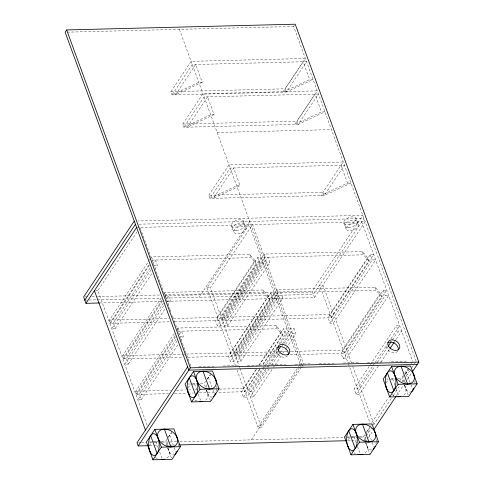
<?xml version="1.0" encoding="UTF-8"?>
<svg xmlns="http://www.w3.org/2000/svg" width="484" height="484" viewBox="0 0 484 484"><rect width="100%" height="100%" fill="white"/><g stroke="black" fill="none" stroke-linecap="round" stroke-linejoin="round"><path stroke-width="0.36" stroke-dasharray="2.42 1.81" d="M202.233 82.256L175.48 94.803L195.73 64.469L202.233 82.256L198.809 82.34L172.05 94.894L192.299 64.56L306.572 61.686L286.322 92.02L172.05 94.894L170.882 91.688L191.126 61.353L305.404 58.485L285.155 88.82L286.322 92.02L313.081 79.473L309.651 79.558L282.898 92.111L303.147 61.777L309.651 79.558M214.079 114.623L187.326 127.171L207.576 96.836L214.079 114.623L210.655 114.708L183.896 127.262L204.145 96.921L318.418 94.053L298.168 124.388L183.896 127.262L182.722 124.055L202.971 93.721L317.244 90.853L297.001 121.188L298.168 124.388L324.927 111.84L321.497 111.925L294.744 124.479L314.987 94.144L321.497 111.925M147.057 425.067L97.847 290.594L137.105 231.775M416.167 361.173L293.685 26.475L295.204 24.2M149.423 265.105L110.582 323.3L109.408 320.099L149.09 260.652M149.508 260.029L150.76 258.154M148.661 265.129L109.82 323.318L170.029 321.806M150.004 268.166L113.244 323.233L115.198 328.569L111.774 328.654L151.032 269.836M152.926 263.792L155.431 260.035L157.385 265.371L155.297 268.499M115.198 328.569L151.952 273.502M208.755 195.197L229.005 164.862L343.277 161.989L320.771 195.615L347.53 183.061L350.961 182.976L324.201 195.53L209.929 198.398L208.755 195.197L323.028 192.323L324.201 195.53L344.451 165.195L230.178 168.063L209.929 198.398L236.682 185.844L240.112 185.759L233.603 167.972L213.359 198.313L240.112 185.759M162.309 301.296L123.88 358.862L122.712 355.661L161.136 298.096M164.058 293.715L164.893 292.463L262.981 290.001L268.281 296.081L269.455 299.281L231.491 356.157L230.317 352.957L268.281 296.081M162.098 300.068L122.833 358.886L182.577 357.386M165.232 296.916L166.066 295.663L164.893 292.463M163.435 303.111L126.263 358.801L128.218 364.137L124.787 364.222L164.046 305.404M166.357 298.731L168.45 295.603L170.398 300.939L168.311 304.067M128.218 364.137L164.971 309.07M175.323 336.864L136.899 394.43L135.726 391.229L174.155 333.664M177.077 329.283L177.912 328.031L275.995 325.569L281.301 331.649L282.474 334.849L262.443 364.851M199.081 297.249L249.702 221.412M175.111 335.636L135.853 394.454L168.505 393.637M235.466 365.71L206.977 287.853L249.157 224.661L300.183 364.089M176.037 339.308L139.277 394.369L141.231 399.705L137.801 399.79L177.065 340.972M179.376 334.299L181.464 331.171L183.418 336.507L181.331 339.635M239.671 367.749L210.401 287.768L252.588 224.57L303.613 363.998M141.231 399.705L178.402 344.015M254.983 260.519L256.151 263.719L218.187 320.596L217.013 317.395L254.983 260.519L249.677 254.439L151.595 256.901L152.762 260.102M174.542 321.697L218.949 320.577L261.136 257.379L257.706 257.47L215.519 320.662L217.473 325.998L220.904 325.913L263.084 262.715L259.66 262.8L217.473 325.998M264.246 254.07L265.42 257.276L223.233 320.469L222.065 317.268L264.246 254.07L362.334 251.613L367.634 257.694L368.808 260.894L330.844 317.77L329.671 314.57L367.634 257.694M227.758 325.744L269.945 262.546L267.991 257.21L225.804 320.408L227.758 325.744L224.328 325.829L266.515 262.63L269.945 262.546M166.714 444.959L165.461 441.535L167.767 438.093M168.148 437.518L172.364 431.196M205.355 387.067L204.103 383.649L205.639 381.35M207.17 379.051L211.006 373.309M187.846 357.252L231.963 356.145L274.15 292.947L270.719 293.038L228.539 356.236L230.493 361.566L233.917 361.481L276.104 298.283L272.673 298.374L230.493 361.566M276.975 289.65L278.149 292.85L235.968 356.049L234.794 352.848L276.975 289.65L375.064 287.187L380.37 293.268L381.537 296.468L343.573 353.344L342.4 350.144L380.37 293.268M240.772 361.312L282.958 298.114L281.004 292.778L238.824 355.976L240.772 361.312L237.348 361.397L279.528 298.198L282.958 298.114M259.527 369.225L244.505 391.725L243.337 388.525L256.266 369.153M258.771 365.402L281.301 331.649M256.593 369.274L241.552 391.804L243.506 397.14L246.937 397.049L266.563 367.64M259.097 365.523L283.739 328.606L287.163 328.521L262.939 364.809M260.017 369.189L244.983 391.713L218.169 392.391M166.684 301.296L314.527 297.581L312.18 291.18L362.8 215.344L138.031 220.988M243.506 397.14L262.304 368.977M262.721 368.354L263.974 366.479M264.391 365.85L276.921 347.082M279.008 343.949L285.693 333.942L283.739 328.606M264.282 367.852L248.413 391.629L251.837 391.544L267.712 367.767M264.7 367.229L265.952 365.347M266.369 364.724L277.229 348.456M280.569 343.452L290.594 328.43L294.024 328.346L295.972 333.682L288.041 345.57M266.98 367.017L268.233 365.142M268.65 364.512L277.84 350.749M282.438 343.864L289.117 333.851L285.693 333.942M314.527 297.581L365.148 221.745L136.597 227.486M268.13 367.138L269.382 365.263M269.8 364.64L278.984 350.87M282.329 345.866L283.582 343.991M283.999 343.362L294.024 328.346M269.158 368.808L250.361 396.965L253.791 396.88L273.006 368.094M271.663 365.051L279.601 353.163M280.018 352.54L282.523 348.782M285.445 344.402L292.548 333.766L295.972 333.682M273.424 367.471L274.676 365.595M275.094 364.966L282.608 353.707M283.025 353.078L285.953 348.698M286.371 348.075L287.623 346.199M368.808 260.894L363.502 254.814L264.56 257.294L222.38 320.493L331.51 317.752L373.69 254.554L370.266 254.644L328.079 317.837L330.034 323.173L333.464 323.088L375.644 259.89L372.214 259.975L330.034 323.173M301.52 367.132L261.427 427.197L257.996 427.287L298.096 367.217M298.513 366.588L299.765 364.712M251.275 439.883L299.802 367.181M300.225 366.551L301.478 364.67M301.937 366.503L303.196 364.627M290.146 354.687L344.523 353.32L386.71 290.122L383.28 290.212L341.099 353.411L343.047 358.741L346.477 358.656L388.664 295.458L385.234 295.549L343.047 358.741M378.288 366.067L359.491 394.224L356.067 394.315L354.113 388.979L369.982 365.202M370.399 364.573L396.299 325.78L399.724 325.696L390.957 338.83M374.664 363.236L357.543 388.888L354.113 388.979M375.082 362.613L387.194 344.463M356.067 394.315L374.441 366.781M377.369 362.401L387.805 346.756M392.403 339.877L398.247 331.116L396.299 325.78M380.793 362.316L389.566 349.176M394.575 341.668L395.827 339.786M396.251 339.163L401.678 331.026L398.247 331.116M371.809 422.58L388.519 397.552M399.796 380.66L404.388 373.775M404.805 373.152L407.728 368.772M411.073 363.762L412.326 361.887M365.039 440.67L363.538 436.568L365.069 434.269M366.606 431.97L370.441 426.222M370.823 425.648L371.591 424.498M403.432 382.094L402.18 378.676L403.71 376.377M405.247 374.078L409.083 368.336M366.388 435.757L371.403 428.237M373.497 425.103L391.526 398.096M393.159 395.646L399.881 385.579M402.361 381.858L404.473 378.694M406.13 376.219L409.488 371.186M411.987 367.441L415.75 361.802M364.458 440.271L366.721 440.216L367.973 438.335M368.391 437.705L372.577 431.438M396.426 395.712L403.118 385.688M404.793 383.177L405.628 381.924M407.298 379.42L411.485 373.152M67.397 32.156L293.685 26.475M170.882 91.688L285.155 88.82M182.722 124.055L297.001 121.188M217.159 132.495L331.431 129.621M139.186 224.189L363.974 218.544L313.354 294.381L165.516 298.096M152 260.12L250.851 257.639L256.151 263.719M153.954 265.456L157.385 265.371M95.79 290.648L97.847 290.594M206.977 287.853L210.401 287.768M85.142 296.88L87.404 296.825M91.936 296.71L97.211 296.577M97.968 296.559L160.573 294.986M164.342 294.895L312.18 291.18M165.02 295.688L264.149 293.201L269.455 299.281M381.537 296.468L376.231 290.388L277.58 292.862L235.393 356.061L280.363 354.935M84.809 300.122L160.99 298.204M166.974 301.024L170.398 300.939M99.553 302.978L162.914 301.387M109.408 320.099L168.856 318.605M173.369 318.49L217.013 317.395M222.065 317.268L329.671 314.57M178.033 331.256L277.169 328.769L282.474 334.849M179.987 336.592L183.418 336.507M122.712 355.661L182.91 354.149M183.666 354.131L185.923 354.07M186.673 354.052L230.317 352.957M234.794 352.848L277.689 351.771M280.696 351.693L290.479 351.451M291.229 351.426L342.4 350.144M198.954 366.63L214.061 366.249M223.13 366.019L237.481 365.662M247.3 365.414L261.656 365.057M271.476 364.809L285.826 364.446M294.998 364.216L310.165 363.835M319.186 363.611L334.226 363.23M343.247 363.006L359.031 362.613M367.302 362.401L383.092 362.008M391.362 361.796L407.147 361.403M187.992 384.054L196.782 383.83M200.443 383.739L204.103 383.649M386.795 379.063L388.259 379.026M391.193 378.954L394.121 378.881M397.781 378.784L402.18 378.676M135.726 391.229L170.344 390.358M176.364 390.207L185.39 389.983M188.403 389.904L192.166 389.814M195.173 389.735L196.679 389.699M219.252 389.13L243.337 388.525M174.524 393.486L187.314 393.165M188.07 393.147L193.334 393.014M199.354 392.863L215.156 392.464M149.35 441.94L151.546 441.886M152.278 441.868L158.141 441.723M161.069 441.65L165.461 441.535M344.493 437.046L345.957 437.01M346.689 436.985L349.617 436.913M350.349 436.895L355.48 436.768M359.14 436.677L363.538 436.568M138.509 442.715L140.759 442.654M141.516 442.636L146.023 442.521M149.786 442.43L153.543 442.334M154.293 442.315L158.05 442.219M161.813 442.128L169.327 441.94M170.084 441.922L176.848 441.747M179.854 441.674L343.749 437.56M347.506 437.463L351.263 437.373M352.019 437.354L356.526 437.24M360.284 437.143L365.547 437.016L366.721 440.216M149.489 445.667L153.259 445.57M154.015 445.552L158.54 445.437M166.085 445.25L169.097 445.177M169.854 445.153L174.379 445.044M347.863 440.688L350.882 440.609M351.632 440.591L356.157 440.476M341.02 165.28L347.53 183.061M361.717 221.835L412.743 361.264M370.266 254.644L372.214 259.975M383.28 290.212L385.234 295.549M356.121 218.617A6.546 3.255 -20.1 0 1 347.373 224.431A6.546 3.255 -20.1 0 1 346.223 218.865A6.546 3.255 -20.1 0 1 356.121 218.617L358.462 225.024A6.546 3.255 -20.1 0 1 349.72 230.832A6.546 3.255 -20.1 0 1 348.565 225.272A6.546 3.255 -20.1 0 1 358.462 225.024M362.334 251.613L363.502 254.814M406.397 372.359L410.65 383.987M410.904 384.671L412.906 390.14M375.064 287.187L376.231 290.388M404.43 384.834L408.684 396.463M343.694 222.658L346.036 229.059M392.657 378.918L394.908 385.07M396.16 388.495L399.161 396.699M351.451 362.8L322.961 284.943L319.531 285.028L348.026 362.885M352.745 366.34L373.987 424.371M348.28 363.593L370.042 423.046M367.755 430.246L372.008 441.874M372.263 442.558L374.265 448.033M365.287 441.354L370.048 454.349M354.016 436.804L356.266 442.963M357.519 446.381L360.526 454.591M179.413 29.342L303.069 367.247M257.706 257.47L259.66 262.8M270.719 293.038L272.673 298.374M243.748 221.442A6.546 3.255 -20.1 0 1 235.006 227.25A6.546 3.255 -20.1 0 1 233.857 221.69A6.546 3.255 -20.1 0 1 243.748 221.442L246.096 227.843A6.546 3.255 -20.1 0 1 237.348 233.657A6.546 3.255 -20.1 0 1 236.198 228.091A6.546 3.255 -20.1 0 1 246.096 227.843M262.981 290.001L264.149 293.201M275.995 325.569L277.169 328.769M249.677 254.439L250.851 257.639M231.322 225.477L233.663 231.884M251.837 391.544L253.791 396.88M239.931 368.457L261.427 427.197M237.021 369.957L257.996 427.287M208.326 377.326L211.829 386.904M212.827 389.638L214.581 394.43M206.607 390.491L210.365 400.746M177.912 328.031L179.08 331.231M140.287 228.103L169.811 308.792M170.072 309.5L171.366 313.039M172.401 315.87L173.181 317.994M174.216 320.819L180.689 338.516M180.949 339.224L187.943 358.335M188.203 359.043L189.758 363.29M190.018 363.998L191.053 366.83M194.58 383.891L196.583 389.36M198.337 394.145L201.09 401.672M169.684 435.219L173.938 446.847M174.186 447.531L176.188 453M167.718 447.694L171.971 459.322M155.939 441.777L157.941 447.246M159.696 452.038L162.449 459.558M365.626 443.162A10.914 7.829 33.7 0 1 364.851 453.278M355.323 453.514A10.914 7.829 33.7 0 1 354.052 452.897M352.836 452.153A10.914 7.829 33.7 0 1 351.693 451.3M348.232 439.581A10.914 7.829 33.7 0 1 349.69 438.117M351.662 437.167A10.914 7.829 33.7 0 1 356.593 437.046M371.718 449.999A10.914 5.324 88.6 0 1 366.092 442.939M365.729 440.168A10.914 5.324 88.6 0 1 366.086 434.596M366.225 433.96A10.914 5.324 88.6 0 1 370.302 428.279M376.34 439.539A10.914 5.324 88.6 0 1 376.292 440.954M376.237 441.656A10.914 5.324 88.6 0 1 375.935 443.677M404.267 385.276A10.914 7.829 33.7 0 1 403.487 395.392M393.964 395.628A10.914 7.829 33.7 0 1 392.076 394.648M386.244 382.904A10.914 7.829 33.7 0 1 388.331 380.224M390.304 379.281A10.914 7.829 33.7 0 1 395.228 379.16M411.702 391.471A10.914 5.324 88.6 0 1 404.733 385.052M404.37 382.275A10.914 5.324 88.6 0 1 404.364 379.432M405.417 374.295A10.914 5.324 88.6 0 1 408.944 370.387M414.963 380.932A10.914 5.324 88.6 0 1 414.697 385.137M206.19 390.249A10.914 7.829 33.7 0 1 205.416 400.359M197.2 401.085A10.914 7.829 33.7 0 1 194.622 399.978M188.167 387.878A10.914 7.829 33.7 0 1 190.254 385.197M192.227 384.254A10.914 7.829 33.7 0 1 197.157 384.127M212.288 397.08A10.914 5.324 88.6 0 1 206.662 390.025M206.299 387.248A10.914 5.324 88.6 0 1 206.293 384.405M207.34 379.268A10.914 5.324 88.6 0 1 210.867 375.36M216.892 385.905A10.914 5.324 88.6 0 1 216.862 388.041M216.808 388.737A10.914 5.324 88.6 0 1 216.505 390.763M167.549 448.136A10.914 7.829 33.7 0 1 166.774 458.251M157.252 458.487A10.914 7.829 33.7 0 1 155.358 457.513M149.526 445.764A10.914 7.829 33.7 0 1 151.613 443.09M153.585 442.14A10.914 7.829 33.7 0 1 158.516 442.019M174.99 454.337A10.914 5.324 88.6 0 1 168.021 447.912M167.658 445.135A10.914 5.324 88.6 0 1 167.652 442.291M168.704 437.155A10.914 5.324 88.6 0 1 172.225 433.247M178.251 443.792A10.914 5.324 88.6 0 1 178.221 445.927M287.714 355.643A6.546 4.701 33.7 0 1 279.637 355.849A6.546 4.701 33.7 0 1 276.872 348.305M397.721 351.088A6.546 4.701 33.7 0 1 390.37 351.735A6.546 4.701 33.7 0 1 386.371 344.874M236.18 230.451A6.546 3.255 -20.1 0 0 244.922 224.643A6.546 3.255 -20.1 0 0 235.024 224.891A6.546 3.255 -20.1 0 0 236.18 230.451M348.547 227.631A6.546 3.255 -20.1 0 0 357.289 221.823A6.546 3.255 -20.1 0 0 347.397 222.071A6.546 3.255 -20.1 0 0 348.547 227.631"/><path stroke-width="0.73" d="M412.32 371.9L418.86 362.105L295.204 24.2L66.659 29.935L65.14 32.21L188.796 370.115L417.341 364.379M134.256 221.079L83.635 296.916L85.977 303.323L99.553 302.978M84.809 300.122L135.429 224.286M85.977 303.323L136.597 227.486M187.623 366.914L137.002 442.751L138.176 445.952L147.977 445.704M138.176 445.952L190.315 367.84L66.659 29.935M154.856 429.375L146.416 442.013L152.926 459.8L171.971 459.322L180.411 446.684L173.901 428.897L154.856 429.375L161.366 447.162L152.926 459.8M193.497 371.488L185.057 384.127L191.567 401.914L210.613 401.436L219.052 388.791L212.543 371.01L193.497 371.488L200.007 389.269L191.567 401.914M278.258 350.126L280.762 346.369M388.222 346.133L391.151 341.752M389.983 348.547L394.157 342.291M352.927 424.401L344.493 437.046L351.003 454.827L370.048 454.349L378.482 441.711L371.972 423.923L352.927 424.401L359.437 442.188L351.003 454.827M391.568 366.515L383.134 379.154L389.638 396.94L408.684 396.463L417.123 383.824L410.613 366.037L391.568 366.515L398.078 384.302L389.638 396.94M373.829 429.562L396.003 396.342M190.315 367.84L418.86 362.105M200.007 389.269L219.052 388.791M398.078 384.302L417.123 383.824M179.661 444.911L346.356 440.724M161.366 447.162L180.411 446.684M359.437 442.188L378.482 441.711M401.091 366.279L407.601 384.06M387.351 372.837L393.861 390.618M362.449 424.166L368.959 441.946M348.71 430.724L355.22 448.511M203.02 371.246L209.53 389.033M189.28 377.804L195.784 395.591M164.379 429.139L170.888 446.92M150.639 435.697L157.143 453.478M94.416 290.684L145.442 430.113M362.879 454.222A10.914 7.829 33.7 0 1 357.948 454.349M348.565 447.67A10.914 7.829 33.7 0 1 347.403 444.772M374.513 431.202A10.914 5.324 88.6 0 1 375.929 435.334M375.245 446.091A10.914 5.324 88.6 0 1 373.061 449.364M400.377 396.596A10.914 7.829 33.7 0 1 397.89 396.656M387.551 390.34A10.914 7.829 33.7 0 1 385.869 385.736M413.154 373.315A10.914 5.324 88.6 0 1 414.425 376.788M413.887 388.204A10.914 5.324 88.6 0 1 411.702 391.471M202.306 401.563A10.914 7.829 33.7 0 1 199.166 401.545M189.48 395.313A10.914 7.829 33.7 0 1 187.798 390.709M214.811 377.816A10.914 5.324 88.6 0 1 216.493 382.421M215.81 393.177A10.914 5.324 88.6 0 1 213.632 396.444M164.802 459.195A10.914 7.829 33.7 0 1 161.178 459.516M150.839 453.199A10.914 7.829 33.7 0 1 149.157 448.595M176.436 436.175A10.914 5.324 88.6 0 1 177.852 440.307M177.174 451.064A10.914 5.324 88.6 0 1 174.99 454.337M277.749 347.421A6.546 4.701 33.7 0 1 284.955 348.099A6.546 4.701 33.7 0 1 288.222 354.518M387.751 342.866A6.546 4.701 33.7 0 1 394.956 343.543A6.546 4.701 33.7 0 1 398.223 349.962M347.73 432.66A10.914 5.324 88.6 0 0 351.281 450.374A10.914 5.324 88.6 0 0 356.883 435.812A10.914 5.324 88.6 0 0 347.73 432.66M357.349 435.588A10.914 7.829 33.7 0 0 374.743 439.176A10.914 7.829 33.7 0 0 365.027 424.407A10.914 7.829 33.7 0 0 357.349 435.588M386.371 374.773A10.914 5.324 88.6 0 0 389.923 392.482A10.914 5.324 88.6 0 0 395.525 377.925A10.914 5.324 88.6 0 0 386.371 374.773M395.991 377.701A10.914 7.829 33.7 0 0 413.378 381.289A10.914 7.829 33.7 0 0 403.668 366.515A10.914 7.829 33.7 0 0 395.991 377.701M188.294 379.746A10.914 5.324 88.6 0 0 191.852 397.455A10.914 5.324 88.6 0 0 197.448 382.898A10.914 5.324 88.6 0 0 188.294 379.746M197.92 382.675A10.914 7.829 33.7 0 0 215.307 386.256A10.914 7.829 33.7 0 0 205.597 371.488A10.914 7.829 33.7 0 0 197.92 382.675M149.659 437.633A10.914 5.324 88.6 0 0 153.21 455.347A10.914 5.324 88.6 0 0 158.806 440.785A10.914 5.324 88.6 0 0 149.659 437.633M159.278 440.561A10.914 7.829 33.7 0 0 176.666 444.149A10.914 7.829 33.7 0 0 166.956 429.381A10.914 7.829 33.7 0 0 159.278 440.561M278.802 351.215A6.546 4.701 33.7 0 0 289.232 353.368A6.546 4.701 33.7 0 0 283.406 344.505A6.546 4.701 33.7 0 0 278.802 351.215M388.803 346.659A6.546 4.701 33.7 0 0 399.239 348.813A6.546 4.701 33.7 0 0 393.407 339.95A6.546 4.701 33.7 0 0 388.803 346.659"/></g></svg>
